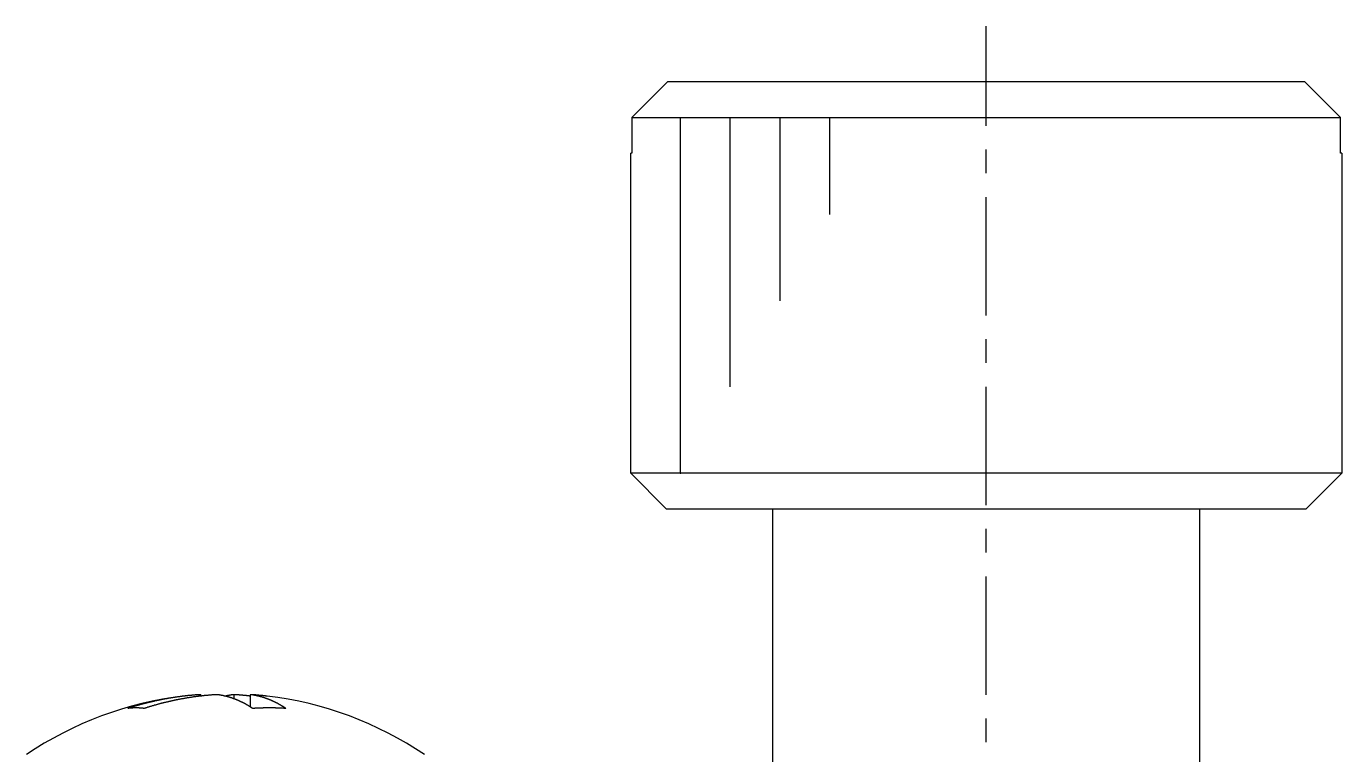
# Model space of a CAD drawing. Extents: x 92 to 449, y 62 to 331.
# Drawn here: x 111.02 to 124.89, y 204.21 to 211.9 of the extents above; entities that cross this region are included whole.
import ezdxf

# ---------------------------------------------------------------- set-up
doc = ezdxf.new("R2010")
doc.units = 0
doc.linetypes.add('CENTER', pattern=[2, 1.25, -0.25, 0.25, -0.25])
doc.layers.get('0').update_dxf_attribs({"linetype": 'CONTINUOUS'})

msp = doc.modelspace()

# ---------------------------------------------------------------- linework, layer by layer
at = {"color": 1, "linetype": 'CENTER'}
msp.add_line((121.141, 200.845), (121.141, 211.895), dxfattribs=at)
at = {"color": 7, "linetype": 'CONTINUOUS'}
for p, q in [((117.779, 211.308), (117.403, 210.933)), ((124.502, 211.308), (117.779, 211.308)), ((124.879, 210.933), (124.502, 211.308)), ((117.403, 210.933), (124.879, 210.933)), ((117.403, 210.933), (117.403, 210.558)), ((124.879, 210.558), (124.879, 210.933)), ((117.391, 207.183), (117.391, 210.558)), ((117.403, 210.558), (117.391, 210.558)), ((124.891, 210.558), (124.879, 210.558)), ((124.891, 210.558), (124.891, 207.183)), ((124.891, 207.183), (117.391, 207.183)), ((117.766, 206.808), (117.391, 207.183)), ((124.891, 207.183), (124.516, 206.808)), ((117.766, 206.808), (124.516, 206.808)), ((118.891, 203.808), (118.891, 206.808)), ((123.391, 206.808), (123.391, 203.808)), ((112.855, 204.847), (112.855, 204.833)), ((113.205, 204.847), (113.205, 204.805)), ((113.377, 204.847), (113.377, 204.72))]:
    msp.add_line(p, q, dxfattribs=at)
at = {"color": 3, "linetype": 'CONTINUOUS'}
for p, q in [((117.916, 207.183), (117.916, 210.933)), ((118.441, 208.092), (118.441, 210.933)), ((118.966, 209.001), (118.966, 210.933)), ((119.491, 209.911), (119.491, 210.933))]:
    msp.add_line(p, q, dxfattribs=at)
at = {"color": 7, "linetype": 'CONTINUOUS'}
for points in [[(112.674, 204.832, 0), (112.669, 204.831, 0), (112.665, 204.83, 0), (112.66, 204.83, 0), (112.655, 204.829, 0), (112.651, 204.829, 0), (112.646, 204.828, 0), (112.641, 204.827, 0), (112.637, 204.827, 0), (112.632, 204.826, 0), (112.627, 204.826, 0), (112.623, 204.825, 0), (112.618, 204.824, 0), (112.614, 204.824, 0), (112.609, 204.823, 0), (112.604, 204.822, 0), (112.6, 204.822, 0), (112.595, 204.821, 0), (112.59, 204.82, 0), (112.586, 204.82, 0), (112.581, 204.819, 0), (112.576, 204.818, 0), (112.572, 204.818, 0), (112.567, 204.817, 0), (112.563, 204.816, 0), (112.558, 204.815, 0), (112.553, 204.815, 0), (112.549, 204.814, 0), (112.544, 204.813, 0), (112.539, 204.813, 0), (112.535, 204.812, 0), (112.53, 204.811, 0), (112.526, 204.81, 0), (112.521, 204.809, 0), (112.516, 204.809, 0), (112.512, 204.808, 0), (112.507, 204.807, 0), (112.503, 204.806, 0), (112.498, 204.805, 0), (112.493, 204.805, 0), (112.489, 204.804, 0), (112.484, 204.803, 0), (112.479, 204.802, 0), (112.475, 204.801, 0), (112.47, 204.8, 0), (112.466, 204.799, 0), (112.461, 204.799, 0), (112.456, 204.798, 0), (112.452, 204.797, 0), (112.447, 204.796, 0), (112.443, 204.795, 0), (112.438, 204.794, 0), (112.433, 204.793, 0), (112.429, 204.792, 0), (112.424, 204.791, 0), (112.42, 204.79, 0), (112.415, 204.789, 0), (112.41, 204.788, 0), (112.406, 204.787, 0), (112.401, 204.787, 0), (112.397, 204.786, 0), (112.392, 204.785, 0), (112.388, 204.784, 0), (112.383, 204.783, 0), (112.378, 204.782, 0), (112.374, 204.781, 0), (112.369, 204.78, 0), (112.365, 204.778, 0), (112.36, 204.777, 0), (112.355, 204.776, 0), (112.351, 204.775, 0), (112.346, 204.774, 0), (112.342, 204.773, 0), (112.337, 204.772, 0), (112.333, 204.771, 0), (112.328, 204.77, 0), (112.323, 204.769, 0), (112.319, 204.768, 0), (112.314, 204.767, 0), (112.31, 204.766, 0), (112.305, 204.764, 0), (112.301, 204.763, 0), (112.296, 204.762, 0), (112.292, 204.761, 0), (112.287, 204.76, 0), (112.282, 204.759, 0), (112.278, 204.758, 0), (112.273, 204.756, 0), (112.269, 204.755, 0), (112.264, 204.754, 0), (112.26, 204.753, 0), (112.255, 204.752, 0), (112.251, 204.751, 0), (112.246, 204.749, 0), (112.241, 204.748, 0), (112.237, 204.747, 0), (112.232, 204.746, 0), (112.228, 204.744, 0), (112.223, 204.743, 0), (112.219, 204.742, 0), (112.214, 204.741, 0), (112.21, 204.739, 0), (112.205, 204.738, 0), (112.201, 204.737, 0), (112.196, 204.736, 0), (112.192, 204.734, 0), (112.187, 204.733, 0), (112.183, 204.732, 0), (112.178, 204.73, 0), (112.174, 204.729, 0), (112.169, 204.728, 0), (112.164, 204.726, 0), (112.16, 204.725, 0), (112.155, 204.724, 0), (112.151, 204.722, 0), (112.146, 204.721, 0), (112.142, 204.72, 0), (112.137, 204.718, 0), (112.133, 204.717, 0), (112.128, 204.715, 0), (112.124, 204.714, 0), (112.119, 204.713, 0), (112.115, 204.711, 0), (112.11, 204.71, 0), (112.106, 204.708, 0), (112.101, 204.707, 0), (112.097, 204.705, 0), (112.092, 204.704, 0), (112.088, 204.703, 0)], [(113.027, 204.847, 0), (113.021, 204.847, 0), (113.015, 204.847, 0), (113.009, 204.846, 0), (113.002, 204.846, 0), (112.996, 204.846, 0), (112.99, 204.845, 0), (112.984, 204.845, 0), (112.978, 204.844, 0), (112.972, 204.844, 0), (112.966, 204.843, 0), (112.96, 204.843, 0), (112.954, 204.842, 0), (112.948, 204.842, 0), (112.942, 204.841, 0), (112.936, 204.841, 0), (112.93, 204.84, 0), (112.923, 204.84, 0), (112.917, 204.839, 0), (112.911, 204.839, 0), (112.905, 204.838, 0), (112.899, 204.837, 0), (112.893, 204.837, 0), (112.887, 204.836, 0), (112.881, 204.835, 0), (112.875, 204.835, 0), (112.869, 204.834, 0), (112.863, 204.833, 0), (112.857, 204.833, 0), (112.851, 204.832, 0), (112.845, 204.831, 0), (112.839, 204.831, 0), (112.833, 204.83, 0), (112.827, 204.829, 0), (112.82, 204.828, 0), (112.814, 204.828, 0), (112.808, 204.827, 0), (112.802, 204.826, 0), (112.796, 204.825, 0), (112.79, 204.824, 0), (112.784, 204.824, 0), (112.778, 204.823, 0), (112.772, 204.822, 0), (112.766, 204.821, 0), (112.76, 204.82, 0), (112.754, 204.819, 0), (112.748, 204.818, 0), (112.742, 204.817, 0), (112.736, 204.816, 0), (112.73, 204.815, 0), (112.724, 204.814, 0), (112.718, 204.814, 0), (112.712, 204.813, 0), (112.706, 204.812, 0), (112.7, 204.811, 0), (112.694, 204.81, 0), (112.688, 204.808, 0), (112.682, 204.807, 0), (112.676, 204.806, 0), (112.67, 204.805, 0), (112.664, 204.804, 0), (112.658, 204.803, 0), (112.652, 204.802, 0), (112.646, 204.801, 0), (112.64, 204.8, 0), (112.634, 204.799, 0), (112.628, 204.797, 0), (112.622, 204.796, 0), (112.616, 204.795, 0), (112.61, 204.794, 0), (112.604, 204.793, 0), (112.598, 204.792, 0), (112.592, 204.79, 0), (112.586, 204.789, 0), (112.58, 204.788, 0), (112.574, 204.787, 0), (112.568, 204.785, 0), (112.562, 204.784, 0), (112.556, 204.783, 0), (112.55, 204.781, 0), (112.544, 204.78, 0), (112.538, 204.779, 0), (112.532, 204.777, 0), (112.526, 204.776, 0), (112.52, 204.775, 0), (112.514, 204.773, 0), (112.508, 204.772, 0), (112.502, 204.77, 0), (112.496, 204.769, 0), (112.49, 204.768, 0), (112.484, 204.766, 0), (112.478, 204.765, 0), (112.472, 204.763, 0), (112.466, 204.762, 0), (112.46, 204.76, 0), (112.455, 204.759, 0), (112.449, 204.757, 0), (112.443, 204.756, 0), (112.437, 204.754, 0), (112.431, 204.753, 0), (112.425, 204.751, 0), (112.419, 204.75, 0), (112.413, 204.748, 0), (112.407, 204.746, 0), (112.401, 204.745, 0), (112.395, 204.743, 0), (112.389, 204.741, 0), (112.384, 204.74, 0), (112.378, 204.738, 0), (112.372, 204.737, 0), (112.366, 204.735, 0), (112.36, 204.733, 0), (112.354, 204.731, 0), (112.348, 204.73, 0), (112.342, 204.728, 0), (112.336, 204.726, 0), (112.33, 204.724, 0), (112.325, 204.723, 0), (112.319, 204.721, 0), (112.313, 204.719, 0), (112.307, 204.717, 0), (112.301, 204.716, 0), (112.295, 204.714, 0), (112.289, 204.712, 0), (112.284, 204.71, 0), (112.278, 204.708, 0), (112.272, 204.706, 0), (112.266, 204.704, 0), (112.26, 204.703, 0)], [(112.855, 204.847, 0), (112.853, 204.847, 0), (112.852, 204.847, 0), (112.85, 204.847, 0), (112.849, 204.847, 0), (112.848, 204.847, 0), (112.846, 204.847, 0), (112.845, 204.847, 0), (112.843, 204.847, 0), (112.842, 204.847, 0), (112.84, 204.847, 0), (112.839, 204.847, 0), (112.838, 204.846, 0), (112.836, 204.846, 0), (112.835, 204.846, 0), (112.833, 204.846, 0), (112.832, 204.846, 0), (112.831, 204.846, 0), (112.829, 204.846, 0), (112.828, 204.846, 0), (112.826, 204.846, 0), (112.825, 204.846, 0), (112.823, 204.845, 0), (112.822, 204.845, 0), (112.821, 204.845, 0), (112.819, 204.845, 0), (112.818, 204.845, 0), (112.816, 204.845, 0), (112.815, 204.845, 0), (112.814, 204.845, 0), (112.812, 204.845, 0), (112.811, 204.845, 0), (112.809, 204.844, 0), (112.808, 204.844, 0), (112.807, 204.844, 0), (112.805, 204.844, 0), (112.804, 204.844, 0), (112.802, 204.844, 0), (112.801, 204.844, 0), (112.799, 204.844, 0), (112.798, 204.844, 0), (112.797, 204.844, 0), (112.795, 204.843, 0), (112.794, 204.843, 0), (112.792, 204.843, 0), (112.791, 204.843, 0), (112.79, 204.843, 0), (112.788, 204.843, 0), (112.787, 204.843, 0), (112.785, 204.843, 0), (112.784, 204.843, 0), (112.782, 204.842, 0), (112.781, 204.842, 0), (112.78, 204.842, 0), (112.778, 204.842, 0), (112.777, 204.842, 0), (112.775, 204.842, 0), (112.774, 204.842, 0), (112.773, 204.842, 0), (112.771, 204.841, 0), (112.77, 204.841, 0), (112.768, 204.841, 0), (112.767, 204.841, 0), (112.766, 204.841, 0), (112.764, 204.841, 0), (112.763, 204.841, 0), (112.761, 204.841, 0), (112.76, 204.84, 0), (112.758, 204.84, 0), (112.757, 204.84, 0), (112.756, 204.84, 0), (112.754, 204.84, 0), (112.753, 204.84, 0), (112.751, 204.84, 0), (112.75, 204.84, 0), (112.749, 204.839, 0), (112.747, 204.839, 0), (112.746, 204.839, 0), (112.744, 204.839, 0), (112.743, 204.839, 0), (112.742, 204.839, 0), (112.74, 204.839, 0), (112.739, 204.838, 0), (112.737, 204.838, 0), (112.736, 204.838, 0), (112.734, 204.838, 0), (112.733, 204.838, 0), (112.732, 204.838, 0), (112.73, 204.838, 0), (112.729, 204.838, 0), (112.727, 204.837, 0), (112.726, 204.837, 0), (112.725, 204.837, 0), (112.723, 204.837, 0), (112.722, 204.837, 0), (112.72, 204.837, 0), (112.719, 204.837, 0), (112.718, 204.836, 0), (112.716, 204.836, 0), (112.715, 204.836, 0), (112.713, 204.836, 0), (112.712, 204.836, 0), (112.711, 204.836, 0), (112.709, 204.835, 0), (112.708, 204.835, 0), (112.706, 204.835, 0), (112.705, 204.835, 0), (112.703, 204.835, 0), (112.702, 204.835, 0), (112.701, 204.835, 0), (112.699, 204.834, 0), (112.698, 204.834, 0), (112.696, 204.834, 0), (112.695, 204.834, 0), (112.694, 204.834, 0), (112.692, 204.834, 0), (112.691, 204.833, 0), (112.689, 204.833, 0), (112.688, 204.833, 0), (112.687, 204.833, 0), (112.685, 204.833, 0), (112.684, 204.833, 0), (112.682, 204.833, 0), (112.681, 204.832, 0), (112.68, 204.832, 0), (112.678, 204.832, 0), (112.677, 204.832, 0), (112.675, 204.832, 0), (112.674, 204.832, 0)], [(113.404, 204.703, 0), (113.401, 204.704, 0), (113.398, 204.706, 0), (113.395, 204.708, 0), (113.392, 204.71, 0), (113.389, 204.712, 0), (113.387, 204.714, 0), (113.384, 204.716, 0), (113.381, 204.717, 0), (113.378, 204.719, 0), (113.375, 204.721, 0), (113.372, 204.723, 0), (113.369, 204.724, 0), (113.366, 204.726, 0), (113.363, 204.728, 0), (113.361, 204.73, 0), (113.358, 204.731, 0), (113.355, 204.733, 0), (113.352, 204.735, 0), (113.349, 204.737, 0), (113.346, 204.738, 0), (113.343, 204.74, 0), (113.34, 204.741, 0), (113.337, 204.743, 0), (113.334, 204.745, 0), (113.332, 204.746, 0), (113.329, 204.748, 0), (113.326, 204.75, 0), (113.323, 204.751, 0), (113.32, 204.753, 0), (113.317, 204.754, 0), (113.314, 204.756, 0), (113.311, 204.757, 0), (113.308, 204.759, 0), (113.305, 204.76, 0), (113.302, 204.762, 0), (113.299, 204.763, 0), (113.297, 204.765, 0), (113.294, 204.766, 0), (113.291, 204.768, 0), (113.288, 204.769, 0), (113.285, 204.77, 0), (113.282, 204.772, 0), (113.279, 204.773, 0), (113.276, 204.775, 0), (113.273, 204.776, 0), (113.27, 204.777, 0), (113.267, 204.779, 0), (113.264, 204.78, 0), (113.261, 204.781, 0), (113.258, 204.783, 0), (113.255, 204.784, 0), (113.253, 204.785, 0), (113.25, 204.787, 0), (113.247, 204.788, 0), (113.244, 204.789, 0), (113.241, 204.79, 0), (113.238, 204.792, 0), (113.235, 204.793, 0), (113.232, 204.794, 0), (113.229, 204.795, 0), (113.226, 204.796, 0), (113.223, 204.797, 0), (113.22, 204.799, 0), (113.217, 204.8, 0), (113.214, 204.801, 0), (113.211, 204.802, 0), (113.208, 204.803, 0), (113.205, 204.804, 0), (113.202, 204.805, 0), (113.199, 204.806, 0), (113.196, 204.807, 0), (113.194, 204.808, 0), (113.191, 204.81, 0), (113.188, 204.811, 0), (113.185, 204.812, 0), (113.182, 204.813, 0), (113.179, 204.814, 0), (113.176, 204.814, 0), (113.173, 204.815, 0), (113.17, 204.816, 0), (113.167, 204.817, 0), (113.164, 204.818, 0), (113.161, 204.819, 0), (113.158, 204.82, 0), (113.155, 204.821, 0), (113.152, 204.822, 0), (113.149, 204.823, 0), (113.146, 204.824, 0), (113.143, 204.824, 0), (113.14, 204.825, 0), (113.137, 204.826, 0), (113.134, 204.827, 0), (113.131, 204.828, 0), (113.128, 204.828, 0), (113.125, 204.829, 0), (113.122, 204.83, 0), (113.119, 204.831, 0), (113.116, 204.831, 0), (113.113, 204.832, 0), (113.11, 204.833, 0), (113.107, 204.833, 0), (113.104, 204.834, 0), (113.101, 204.835, 0), (113.098, 204.835, 0), (113.095, 204.836, 0), (113.092, 204.837, 0), (113.089, 204.837, 0), (113.086, 204.838, 0), (113.084, 204.839, 0), (113.081, 204.839, 0), (113.078, 204.84, 0), (113.075, 204.84, 0), (113.072, 204.841, 0), (113.069, 204.841, 0), (113.066, 204.842, 0), (113.063, 204.842, 0), (113.06, 204.843, 0), (113.057, 204.843, 0), (113.054, 204.844, 0), (113.051, 204.844, 0), (113.048, 204.845, 0), (113.045, 204.845, 0), (113.042, 204.846, 0), (113.039, 204.846, 0), (113.036, 204.846, 0), (113.033, 204.847, 0), (113.03, 204.847, 0), (113.027, 204.847, 0)], [(113.205, 204.847, 0), (113.204, 204.847, 0), (113.203, 204.847, 0), (113.202, 204.847, 0), (113.202, 204.847, 0), (113.201, 204.847, 0), (113.2, 204.847, 0), (113.2, 204.847, 0), (113.199, 204.847, 0), (113.198, 204.847, 0), (113.198, 204.847, 0), (113.197, 204.847, 0), (113.196, 204.846, 0), (113.195, 204.846, 0), (113.195, 204.846, 0), (113.194, 204.846, 0), (113.193, 204.846, 0), (113.193, 204.846, 0), (113.192, 204.846, 0), (113.191, 204.846, 0), (113.191, 204.846, 0), (113.19, 204.846, 0), (113.189, 204.845, 0), (113.189, 204.845, 0), (113.188, 204.845, 0), (113.187, 204.845, 0), (113.186, 204.845, 0), (113.186, 204.845, 0), (113.185, 204.845, 0), (113.184, 204.845, 0), (113.184, 204.845, 0), (113.183, 204.845, 0), (113.182, 204.844, 0), (113.182, 204.844, 0), (113.181, 204.844, 0), (113.18, 204.844, 0), (113.179, 204.844, 0), (113.179, 204.844, 0), (113.178, 204.844, 0), (113.177, 204.844, 0), (113.177, 204.844, 0), (113.176, 204.844, 0), (113.175, 204.843, 0), (113.175, 204.843, 0), (113.174, 204.843, 0), (113.173, 204.843, 0), (113.173, 204.843, 0), (113.172, 204.843, 0), (113.171, 204.843, 0), (113.17, 204.843, 0), (113.17, 204.843, 0), (113.169, 204.842, 0), (113.168, 204.842, 0), (113.168, 204.842, 0), (113.167, 204.842, 0), (113.166, 204.842, 0), (113.166, 204.842, 0), (113.165, 204.842, 0), (113.164, 204.842, 0), (113.164, 204.841, 0), (113.163, 204.841, 0), (113.162, 204.841, 0), (113.161, 204.841, 0), (113.161, 204.841, 0), (113.16, 204.841, 0), (113.159, 204.841, 0), (113.159, 204.841, 0), (113.158, 204.84, 0), (113.157, 204.84, 0), (113.157, 204.84, 0), (113.156, 204.84, 0), (113.155, 204.84, 0), (113.154, 204.84, 0), (113.154, 204.84, 0), (113.153, 204.84, 0), (113.152, 204.839, 0), (113.152, 204.839, 0), (113.151, 204.839, 0), (113.15, 204.839, 0), (113.15, 204.839, 0), (113.149, 204.839, 0), (113.148, 204.839, 0), (113.148, 204.838, 0), (113.147, 204.838, 0), (113.146, 204.838, 0), (113.145, 204.838, 0), (113.145, 204.838, 0), (113.144, 204.838, 0), (113.143, 204.838, 0), (113.143, 204.838, 0), (113.142, 204.837, 0), (113.141, 204.837, 0), (113.141, 204.837, 0), (113.14, 204.837, 0), (113.139, 204.837, 0), (113.139, 204.837, 0), (113.138, 204.837, 0), (113.137, 204.836, 0), (113.136, 204.836, 0), (113.136, 204.836, 0), (113.135, 204.836, 0), (113.134, 204.836, 0), (113.134, 204.836, 0), (113.133, 204.835, 0), (113.132, 204.835, 0), (113.132, 204.835, 0), (113.131, 204.835, 0), (113.13, 204.835, 0), (113.13, 204.835, 0), (113.129, 204.835, 0), (113.128, 204.834, 0), (113.127, 204.834, 0), (113.127, 204.834, 0), (113.126, 204.834, 0), (113.125, 204.834, 0), (113.125, 204.834, 0), (113.124, 204.833, 0), (113.123, 204.833, 0), (113.123, 204.833, 0), (113.122, 204.833, 0), (113.121, 204.833, 0), (113.12, 204.833, 0), (113.12, 204.833, 0), (113.119, 204.832, 0), (113.118, 204.832, 0), (113.118, 204.832, 0), (113.117, 204.832, 0), (113.116, 204.832, 0), (113.116, 204.832, 0)], [(113.377, 204.833, 0), (113.375, 204.833, 0), (113.374, 204.833, 0), (113.373, 204.833, 0), (113.371, 204.833, 0), (113.37, 204.833, 0), (113.369, 204.833, 0), (113.367, 204.834, 0), (113.366, 204.834, 0), (113.365, 204.834, 0), (113.363, 204.834, 0), (113.362, 204.834, 0), (113.361, 204.834, 0), (113.359, 204.834, 0), (113.358, 204.835, 0), (113.357, 204.835, 0), (113.355, 204.835, 0), (113.354, 204.835, 0), (113.353, 204.835, 0), (113.351, 204.835, 0), (113.35, 204.835, 0), (113.348, 204.836, 0), (113.347, 204.836, 0), (113.346, 204.836, 0), (113.344, 204.836, 0), (113.343, 204.836, 0), (113.342, 204.836, 0), (113.34, 204.836, 0), (113.339, 204.837, 0), (113.338, 204.837, 0), (113.336, 204.837, 0), (113.335, 204.837, 0), (113.334, 204.837, 0), (113.332, 204.837, 0), (113.331, 204.837, 0), (113.33, 204.838, 0), (113.328, 204.838, 0), (113.327, 204.838, 0), (113.326, 204.838, 0), (113.324, 204.838, 0), (113.323, 204.838, 0), (113.322, 204.838, 0), (113.32, 204.839, 0), (113.319, 204.839, 0), (113.318, 204.839, 0), (113.316, 204.839, 0), (113.315, 204.839, 0), (113.314, 204.839, 0), (113.312, 204.839, 0), (113.311, 204.839, 0), (113.31, 204.84, 0), (113.308, 204.84, 0), (113.307, 204.84, 0), (113.305, 204.84, 0), (113.304, 204.84, 0), (113.303, 204.84, 0), (113.301, 204.84, 0), (113.3, 204.84, 0), (113.299, 204.841, 0), (113.297, 204.841, 0), (113.296, 204.841, 0), (113.295, 204.841, 0), (113.293, 204.841, 0), (113.292, 204.841, 0), (113.291, 204.841, 0), (113.289, 204.841, 0), (113.288, 204.841, 0), (113.287, 204.842, 0), (113.285, 204.842, 0), (113.284, 204.842, 0), (113.283, 204.842, 0), (113.281, 204.842, 0), (113.28, 204.842, 0), (113.279, 204.842, 0), (113.277, 204.842, 0), (113.276, 204.842, 0), (113.275, 204.843, 0), (113.273, 204.843, 0), (113.272, 204.843, 0), (113.271, 204.843, 0), (113.269, 204.843, 0), (113.268, 204.843, 0), (113.266, 204.843, 0), (113.265, 204.843, 0), (113.264, 204.843, 0), (113.262, 204.844, 0), (113.261, 204.844, 0), (113.26, 204.844, 0), (113.258, 204.844, 0), (113.257, 204.844, 0), (113.256, 204.844, 0), (113.254, 204.844, 0), (113.253, 204.844, 0), (113.252, 204.844, 0), (113.25, 204.844, 0), (113.249, 204.845, 0), (113.248, 204.845, 0), (113.246, 204.845, 0), (113.245, 204.845, 0), (113.244, 204.845, 0), (113.242, 204.845, 0), (113.241, 204.845, 0), (113.24, 204.845, 0), (113.238, 204.845, 0), (113.237, 204.845, 0), (113.236, 204.846, 0), (113.234, 204.846, 0), (113.233, 204.846, 0), (113.231, 204.846, 0), (113.23, 204.846, 0), (113.229, 204.846, 0), (113.227, 204.846, 0), (113.226, 204.846, 0), (113.225, 204.846, 0), (113.223, 204.846, 0), (113.222, 204.846, 0), (113.221, 204.846, 0), (113.219, 204.847, 0), (113.218, 204.847, 0), (113.217, 204.847, 0), (113.215, 204.847, 0), (113.214, 204.847, 0), (113.213, 204.847, 0), (113.211, 204.847, 0), (113.21, 204.847, 0), (113.209, 204.847, 0), (113.207, 204.847, 0), (113.206, 204.847, 0), (113.205, 204.847, 0)], [(113.557, 204.832, 0), (113.556, 204.832, 0), (113.555, 204.832, 0), (113.553, 204.832, 0), (113.552, 204.832, 0), (113.55, 204.832, 0), (113.549, 204.833, 0), (113.548, 204.833, 0), (113.546, 204.833, 0), (113.545, 204.833, 0), (113.543, 204.833, 0), (113.542, 204.833, 0), (113.54, 204.833, 0), (113.539, 204.834, 0), (113.538, 204.834, 0), (113.536, 204.834, 0), (113.535, 204.834, 0), (113.533, 204.834, 0), (113.532, 204.834, 0), (113.531, 204.835, 0), (113.529, 204.835, 0), (113.528, 204.835, 0), (113.526, 204.835, 0), (113.525, 204.835, 0), (113.524, 204.835, 0), (113.522, 204.835, 0), (113.521, 204.836, 0), (113.519, 204.836, 0), (113.518, 204.836, 0), (113.517, 204.836, 0), (113.515, 204.836, 0), (113.514, 204.836, 0), (113.512, 204.837, 0), (113.511, 204.837, 0), (113.509, 204.837, 0), (113.508, 204.837, 0), (113.507, 204.837, 0), (113.505, 204.837, 0), (113.504, 204.837, 0), (113.502, 204.838, 0), (113.501, 204.838, 0), (113.5, 204.838, 0), (113.498, 204.838, 0), (113.497, 204.838, 0), (113.495, 204.838, 0), (113.494, 204.838, 0), (113.493, 204.838, 0), (113.491, 204.839, 0), (113.49, 204.839, 0), (113.488, 204.839, 0), (113.487, 204.839, 0), (113.485, 204.839, 0), (113.484, 204.839, 0), (113.483, 204.839, 0), (113.481, 204.84, 0), (113.48, 204.84, 0), (113.478, 204.84, 0), (113.477, 204.84, 0), (113.476, 204.84, 0), (113.474, 204.84, 0), (113.473, 204.84, 0), (113.471, 204.84, 0), (113.47, 204.841, 0), (113.469, 204.841, 0), (113.467, 204.841, 0), (113.466, 204.841, 0), (113.464, 204.841, 0), (113.463, 204.841, 0), (113.461, 204.841, 0), (113.46, 204.841, 0), (113.459, 204.842, 0), (113.457, 204.842, 0), (113.456, 204.842, 0), (113.454, 204.842, 0), (113.453, 204.842, 0), (113.452, 204.842, 0), (113.45, 204.842, 0), (113.449, 204.842, 0), (113.447, 204.843, 0), (113.446, 204.843, 0), (113.445, 204.843, 0), (113.443, 204.843, 0), (113.442, 204.843, 0), (113.44, 204.843, 0), (113.439, 204.843, 0), (113.437, 204.843, 0), (113.436, 204.843, 0), (113.435, 204.844, 0), (113.433, 204.844, 0), (113.432, 204.844, 0), (113.43, 204.844, 0), (113.429, 204.844, 0), (113.428, 204.844, 0), (113.426, 204.844, 0), (113.425, 204.844, 0), (113.423, 204.844, 0), (113.422, 204.844, 0), (113.421, 204.845, 0), (113.419, 204.845, 0), (113.418, 204.845, 0), (113.416, 204.845, 0), (113.415, 204.845, 0), (113.413, 204.845, 0), (113.412, 204.845, 0), (113.411, 204.845, 0), (113.409, 204.845, 0), (113.408, 204.845, 0), (113.406, 204.846, 0), (113.405, 204.846, 0), (113.404, 204.846, 0), (113.402, 204.846, 0), (113.401, 204.846, 0), (113.399, 204.846, 0), (113.398, 204.846, 0), (113.396, 204.846, 0), (113.395, 204.846, 0), (113.394, 204.846, 0), (113.392, 204.847, 0), (113.391, 204.847, 0), (113.389, 204.847, 0), (113.388, 204.847, 0), (113.387, 204.847, 0), (113.385, 204.847, 0), (113.384, 204.847, 0), (113.382, 204.847, 0), (113.381, 204.847, 0), (113.38, 204.847, 0), (113.378, 204.847, 0), (113.377, 204.847, 0)], [(113.754, 204.703, 0), (113.751, 204.704, 0), (113.748, 204.706, 0), (113.745, 204.708, 0), (113.742, 204.71, 0), (113.739, 204.712, 0), (113.737, 204.714, 0), (113.734, 204.716, 0), (113.731, 204.717, 0), (113.728, 204.719, 0), (113.725, 204.721, 0), (113.722, 204.723, 0), (113.719, 204.724, 0), (113.716, 204.726, 0), (113.713, 204.728, 0), (113.711, 204.73, 0), (113.708, 204.731, 0), (113.705, 204.733, 0), (113.702, 204.735, 0), (113.699, 204.737, 0), (113.696, 204.738, 0), (113.693, 204.74, 0), (113.69, 204.741, 0), (113.687, 204.743, 0), (113.684, 204.745, 0), (113.681, 204.746, 0), (113.679, 204.748, 0), (113.676, 204.75, 0), (113.673, 204.751, 0), (113.67, 204.753, 0), (113.667, 204.754, 0), (113.664, 204.756, 0), (113.661, 204.757, 0), (113.658, 204.759, 0), (113.655, 204.76, 0), (113.652, 204.762, 0), (113.649, 204.763, 0), (113.646, 204.765, 0), (113.644, 204.766, 0), (113.641, 204.768, 0), (113.638, 204.769, 0), (113.635, 204.77, 0), (113.632, 204.772, 0), (113.629, 204.773, 0), (113.626, 204.775, 0), (113.623, 204.776, 0), (113.62, 204.777, 0), (113.617, 204.779, 0), (113.614, 204.78, 0), (113.611, 204.781, 0), (113.608, 204.783, 0), (113.605, 204.784, 0), (113.602, 204.785, 0), (113.6, 204.787, 0), (113.597, 204.788, 0), (113.594, 204.789, 0), (113.591, 204.79, 0), (113.588, 204.792, 0), (113.585, 204.793, 0), (113.582, 204.794, 0), (113.579, 204.795, 0), (113.576, 204.796, 0), (113.573, 204.797, 0), (113.57, 204.799, 0), (113.567, 204.8, 0), (113.564, 204.801, 0), (113.561, 204.802, 0), (113.558, 204.803, 0), (113.555, 204.804, 0), (113.552, 204.805, 0), (113.549, 204.806, 0), (113.546, 204.807, 0), (113.543, 204.808, 0), (113.54, 204.81, 0), (113.538, 204.811, 0), (113.535, 204.812, 0), (113.532, 204.813, 0), (113.529, 204.814, 0), (113.526, 204.814, 0), (113.523, 204.815, 0), (113.52, 204.816, 0), (113.517, 204.817, 0), (113.514, 204.818, 0), (113.511, 204.819, 0), (113.508, 204.82, 0), (113.505, 204.821, 0), (113.502, 204.822, 0), (113.499, 204.823, 0), (113.496, 204.824, 0), (113.493, 204.824, 0), (113.49, 204.825, 0), (113.487, 204.826, 0), (113.484, 204.827, 0), (113.481, 204.828, 0), (113.478, 204.828, 0), (113.475, 204.829, 0), (113.472, 204.83, 0), (113.469, 204.831, 0), (113.466, 204.831, 0), (113.463, 204.832, 0), (113.46, 204.833, 0), (113.457, 204.833, 0), (113.454, 204.834, 0), (113.451, 204.835, 0), (113.448, 204.835, 0), (113.445, 204.836, 0), (113.442, 204.837, 0), (113.439, 204.837, 0), (113.436, 204.838, 0), (113.433, 204.839, 0), (113.43, 204.839, 0), (113.427, 204.84, 0), (113.425, 204.84, 0), (113.422, 204.841, 0), (113.419, 204.841, 0), (113.416, 204.842, 0), (113.413, 204.842, 0), (113.41, 204.843, 0), (113.407, 204.843, 0), (113.404, 204.844, 0), (113.401, 204.844, 0), (113.398, 204.845, 0), (113.395, 204.845, 0), (113.392, 204.846, 0), (113.389, 204.846, 0), (113.386, 204.846, 0), (113.383, 204.847, 0), (113.38, 204.847, 0), (113.377, 204.847, 0)], [(112.26, 204.703, 0), (112.259, 204.703, 0), (112.257, 204.703, 0), (112.256, 204.703, 0), (112.255, 204.703, 0), (112.253, 204.703, 0), (112.252, 204.703, 0), (112.25, 204.703, 0), (112.249, 204.704, 0), (112.248, 204.704, 0), (112.246, 204.704, 0), (112.245, 204.704, 0), (112.243, 204.704, 0), (112.242, 204.704, 0), (112.241, 204.704, 0), (112.239, 204.704, 0), (112.238, 204.705, 0), (112.236, 204.705, 0), (112.235, 204.705, 0), (112.234, 204.705, 0), (112.232, 204.705, 0), (112.231, 204.705, 0), (112.229, 204.705, 0), (112.228, 204.705, 0), (112.227, 204.705, 0), (112.225, 204.705, 0), (112.224, 204.706, 0), (112.222, 204.706, 0), (112.221, 204.706, 0), (112.22, 204.706, 0), (112.218, 204.706, 0), (112.217, 204.706, 0), (112.216, 204.706, 0), (112.214, 204.706, 0), (112.213, 204.706, 0), (112.211, 204.706, 0), (112.21, 204.706, 0), (112.209, 204.706, 0), (112.207, 204.706, 0), (112.206, 204.706, 0), (112.205, 204.707, 0), (112.203, 204.707, 0), (112.202, 204.707, 0), (112.2, 204.707, 0), (112.199, 204.707, 0), (112.198, 204.707, 0), (112.196, 204.707, 0), (112.195, 204.707, 0), (112.194, 204.707, 0), (112.192, 204.707, 0), (112.191, 204.707, 0), (112.19, 204.707, 0), (112.188, 204.707, 0), (112.187, 204.707, 0), (112.186, 204.707, 0), (112.184, 204.707, 0), (112.183, 204.707, 0), (112.181, 204.707, 0), (112.18, 204.707, 0), (112.179, 204.707, 0), (112.177, 204.707, 0), (112.176, 204.707, 0), (112.175, 204.707, 0), (112.173, 204.707, 0), (112.172, 204.707, 0), (112.171, 204.707, 0), (112.169, 204.707, 0), (112.168, 204.707, 0), (112.167, 204.707, 0), (112.165, 204.707, 0), (112.164, 204.707, 0), (112.163, 204.707, 0), (112.161, 204.707, 0), (112.16, 204.707, 0), (112.159, 204.707, 0), (112.157, 204.707, 0), (112.156, 204.707, 0), (112.155, 204.707, 0), (112.153, 204.707, 0), (112.152, 204.707, 0), (112.151, 204.707, 0), (112.149, 204.707, 0), (112.148, 204.707, 0), (112.147, 204.707, 0), (112.145, 204.707, 0), (112.144, 204.707, 0), (112.143, 204.707, 0), (112.141, 204.707, 0), (112.14, 204.707, 0), (112.139, 204.706, 0), (112.137, 204.706, 0), (112.136, 204.706, 0), (112.135, 204.706, 0), (112.133, 204.706, 0), (112.132, 204.706, 0), (112.131, 204.706, 0), (112.129, 204.706, 0), (112.128, 204.706, 0), (112.127, 204.706, 0), (112.126, 204.706, 0), (112.124, 204.706, 0), (112.123, 204.706, 0), (112.122, 204.706, 0), (112.12, 204.705, 0), (112.119, 204.705, 0), (112.118, 204.705, 0), (112.116, 204.705, 0), (112.115, 204.705, 0), (112.114, 204.705, 0), (112.112, 204.705, 0), (112.111, 204.705, 0), (112.11, 204.705, 0), (112.109, 204.705, 0), (112.107, 204.704, 0), (112.106, 204.704, 0), (112.105, 204.704, 0), (112.103, 204.704, 0), (112.102, 204.704, 0), (112.101, 204.704, 0), (112.1, 204.704, 0), (112.098, 204.704, 0), (112.097, 204.703, 0), (112.096, 204.703, 0), (112.094, 204.703, 0), (112.093, 204.703, 0), (112.092, 204.703, 0), (112.091, 204.703, 0), (112.089, 204.703, 0), (112.088, 204.703, 0)], [(113.754, 204.703, 0), (113.751, 204.703, 0), (113.748, 204.703, 0), (113.746, 204.703, 0), (113.743, 204.703, 0), (113.74, 204.703, 0), (113.738, 204.703, 0), (113.735, 204.703, 0), (113.732, 204.704, 0), (113.729, 204.704, 0), (113.727, 204.704, 0), (113.724, 204.704, 0), (113.721, 204.704, 0), (113.719, 204.704, 0), (113.716, 204.704, 0), (113.713, 204.704, 0), (113.711, 204.705, 0), (113.708, 204.705, 0), (113.705, 204.705, 0), (113.702, 204.705, 0), (113.7, 204.705, 0), (113.697, 204.705, 0), (113.694, 204.705, 0), (113.692, 204.705, 0), (113.689, 204.705, 0), (113.686, 204.705, 0), (113.683, 204.706, 0), (113.681, 204.706, 0), (113.678, 204.706, 0), (113.675, 204.706, 0), (113.673, 204.706, 0), (113.67, 204.706, 0), (113.667, 204.706, 0), (113.664, 204.706, 0), (113.662, 204.706, 0), (113.659, 204.706, 0), (113.656, 204.706, 0), (113.654, 204.706, 0), (113.651, 204.706, 0), (113.648, 204.706, 0), (113.645, 204.707, 0), (113.643, 204.707, 0), (113.64, 204.707, 0), (113.637, 204.707, 0), (113.634, 204.707, 0), (113.632, 204.707, 0), (113.629, 204.707, 0), (113.626, 204.707, 0), (113.624, 204.707, 0), (113.621, 204.707, 0), (113.618, 204.707, 0), (113.615, 204.707, 0), (113.613, 204.707, 0), (113.61, 204.707, 0), (113.607, 204.707, 0), (113.604, 204.707, 0), (113.602, 204.707, 0), (113.599, 204.707, 0), (113.596, 204.707, 0), (113.594, 204.707, 0), (113.591, 204.707, 0), (113.588, 204.707, 0), (113.585, 204.707, 0), (113.583, 204.707, 0), (113.58, 204.707, 0), (113.577, 204.707, 0), (113.574, 204.707, 0), (113.572, 204.707, 0), (113.569, 204.707, 0), (113.566, 204.707, 0), (113.563, 204.707, 0), (113.561, 204.707, 0), (113.558, 204.707, 0), (113.555, 204.707, 0), (113.552, 204.707, 0), (113.55, 204.707, 0), (113.547, 204.707, 0), (113.544, 204.707, 0), (113.541, 204.707, 0), (113.539, 204.707, 0), (113.536, 204.707, 0), (113.533, 204.707, 0), (113.531, 204.707, 0), (113.528, 204.707, 0), (113.525, 204.707, 0), (113.522, 204.707, 0), (113.52, 204.707, 0), (113.517, 204.707, 0), (113.514, 204.707, 0), (113.511, 204.706, 0), (113.509, 204.706, 0), (113.506, 204.706, 0), (113.503, 204.706, 0), (113.5, 204.706, 0), (113.498, 204.706, 0), (113.495, 204.706, 0), (113.492, 204.706, 0), (113.489, 204.706, 0), (113.487, 204.706, 0), (113.484, 204.706, 0), (113.481, 204.706, 0), (113.478, 204.706, 0), (113.476, 204.706, 0), (113.473, 204.705, 0), (113.47, 204.705, 0), (113.467, 204.705, 0), (113.465, 204.705, 0), (113.462, 204.705, 0), (113.459, 204.705, 0), (113.456, 204.705, 0), (113.454, 204.705, 0), (113.451, 204.705, 0), (113.448, 204.705, 0), (113.445, 204.704, 0), (113.443, 204.704, 0), (113.44, 204.704, 0), (113.437, 204.704, 0), (113.434, 204.704, 0), (113.431, 204.704, 0), (113.429, 204.704, 0), (113.426, 204.704, 0), (113.423, 204.703, 0), (113.42, 204.703, 0), (113.418, 204.703, 0), (113.415, 204.703, 0), (113.412, 204.703, 0), (113.409, 204.703, 0), (113.407, 204.703, 0), (113.404, 204.703, 0)]]:
    msp.add_polyline3d(points, dxfattribs=at)
for start, end in [(96.7653, 124.0558), (55.9442, 83.2347)]:
    msp.add_arc((113.116, 201.108), 3.75, start, end, dxfattribs=at)
at = {"color": 7}
msp.add_point((117.916, 207.183), dxfattribs=at)

doc.saveas('drawing.dxf')
